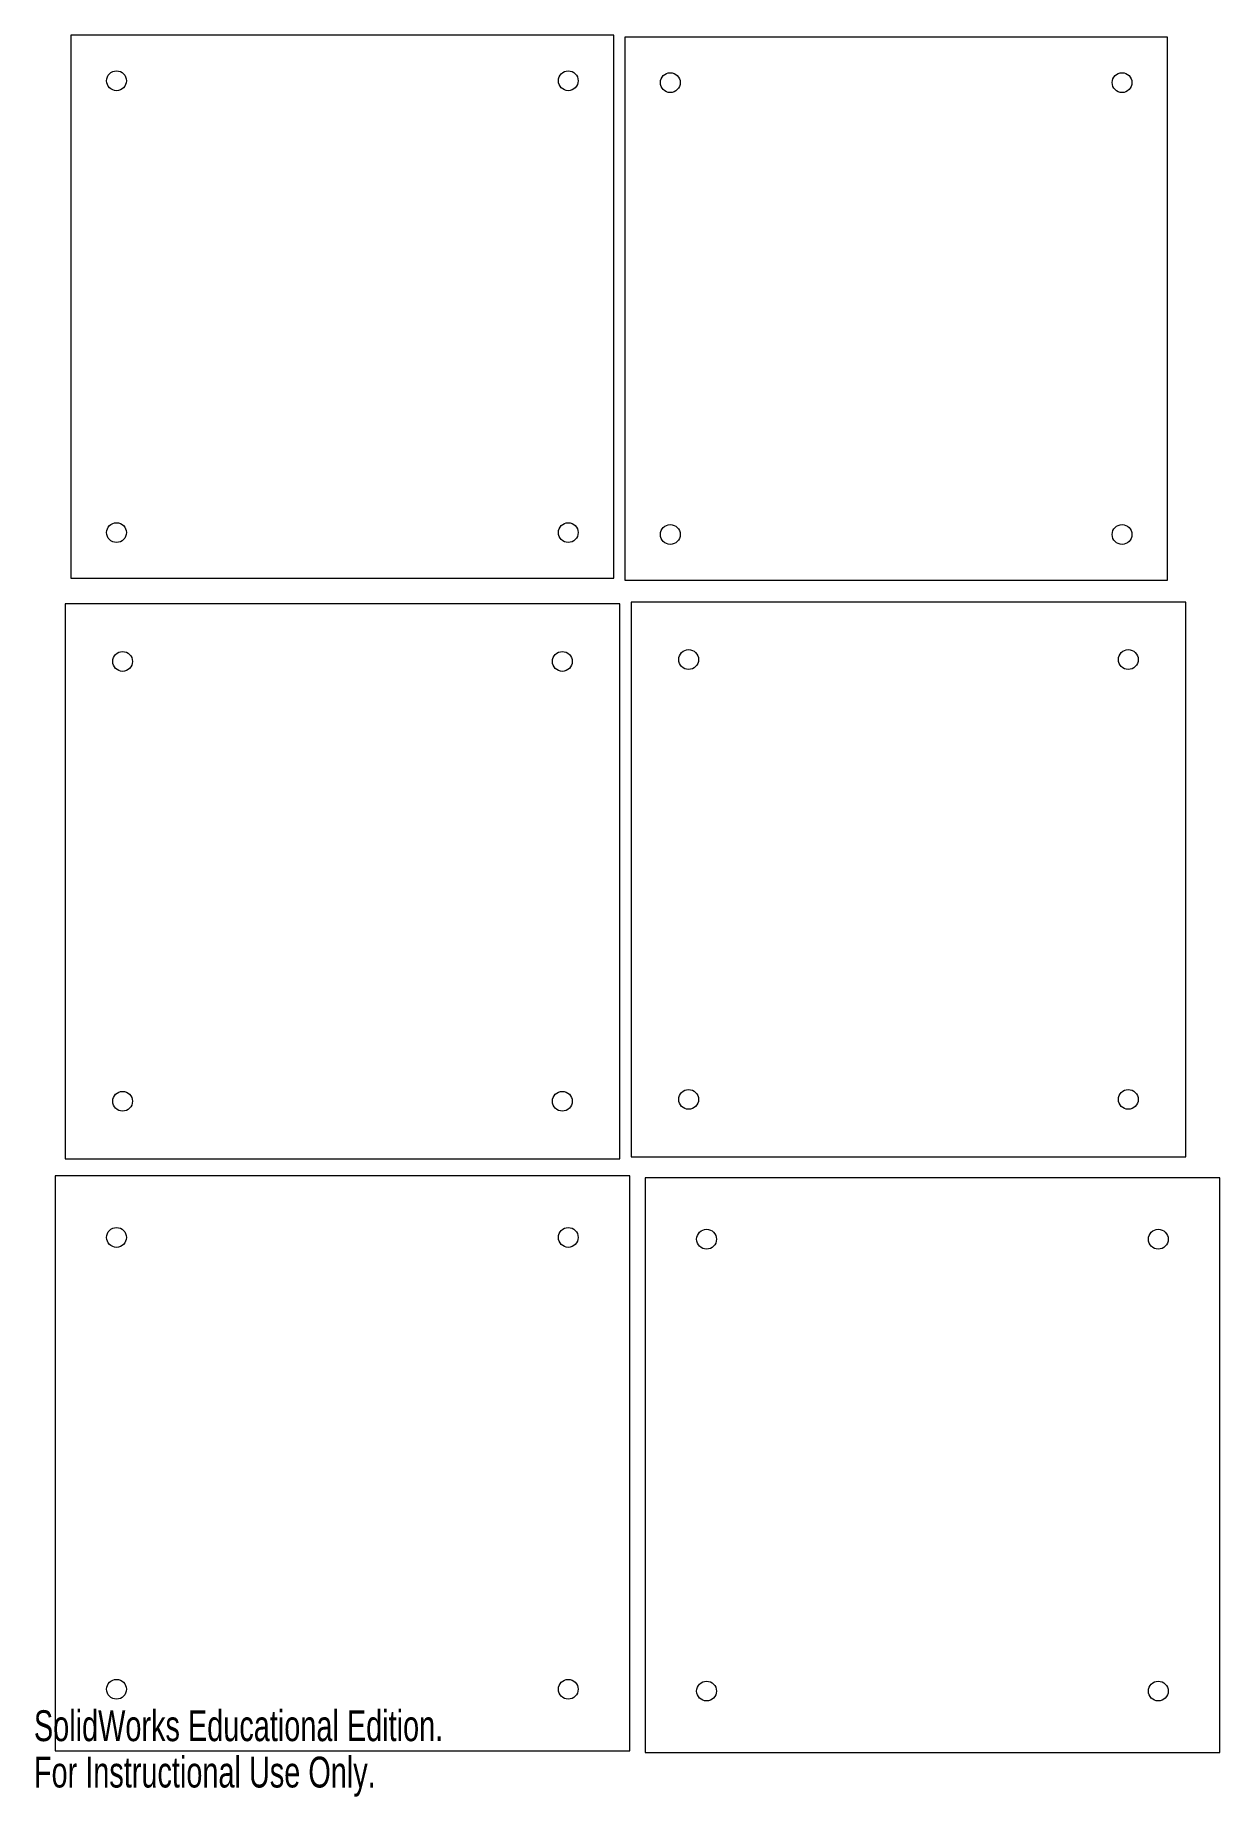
# Model space of a CAD drawing. Header units: inches. Extents: x 0 to 12, y 0 to 17.8.
import ezdxf

# ---------------------------------------------------------------- set-up
doc = ezdxf.new("R2010")
doc.units = ezdxf.units.IN
doc.header["$MEASUREMENT"] = 0
doc.styles.add('SLDTEXTSTYLE0', font='TXT', dxfattribs={"width": 0.7})

msp = doc.modelspace()

# ---------------------------------------------------------------- linework, layer by layer
at = {"color": 7, "linetype": 'Continuous', "lineweight": 15}
for p, q in [((5.854, 17.774), (0.374, 17.774)), ((0.374, 17.774), (0.374, 12.294)), ((5.854, 12.294), (5.854, 17.774)), ((11.444, 17.755), (5.964, 17.755)), ((5.964, 17.755), (5.964, 12.275)), ((11.444, 12.275), (11.444, 17.755)), ((0.374, 12.294), (5.854, 12.294)), ((5.964, 12.275), (11.444, 12.275)), ((5.914, 12.035), (0.314, 12.035)), ((0.314, 12.035), (0.314, 6.435)), ((5.914, 6.435), (5.914, 12.035)), ((11.628, 12.053), (6.028, 12.053)), ((6.028, 12.053), (6.028, 6.453)), ((11.628, 6.453), (11.628, 12.053)), ((0.314, 6.435), (5.914, 6.435)), ((6.028, 6.453), (11.628, 6.453)), ((6.014, 6.261), (0.214, 6.261)), ((0.214, 6.261), (0.214, 0.461)), ((6.014, 0.461), (6.014, 6.261)), ((11.97, 6.243), (6.17, 6.243)), ((6.17, 6.243), (6.17, 0.443)), ((0.214, 0.461), (6.014, 0.461)), ((6.17, 0.443), (11.97, 0.443))]:
    msp.add_line(p, q, dxfattribs=at)
at = {"color": 7, "linetype": 'Continuous', "lineweight": 0}
msp.add_line((11.97, 0.443), (11.97, 6.243), dxfattribs=at)
at = {"color": 1, "linetype": 'Continuous', "lineweight": 15}
for centre in [(0.834, 17.314), (5.394, 17.314), (6.424, 17.295), (10.984, 17.295), (0.834, 12.754), (5.394, 12.754), (6.424, 12.735), (10.984, 12.735), (6.609, 11.473), (11.047, 11.473), (0.895, 11.454), (5.334, 11.454), (0.895, 7.015), (5.334, 7.015), (6.609, 7.034), (11.047, 7.034), (0.834, 5.641), (5.394, 5.641), (6.79, 5.623), (11.35, 5.623), (0.834, 1.081), (5.394, 1.081), (6.79, 1.063), (11.35, 1.063)]:
    msp.add_circle(centre, 0.1, dxfattribs=at)

# ---------------------------------------------------------------- texts
at = {"color": 7, "linetype": 'Continuous', "char_height": 0.3114, "attachment_point": 1, "style": 'SLDTEXTSTYLE0'}
for s, insert in [('SolidWorks Educational Edition.', (0, 0.869)), ('For Instructional Use Only.', (0, 0.401))]:
    msp.add_mtext(s, dxfattribs=dict(at, insert=insert))

doc.saveas('drawing.dxf')
